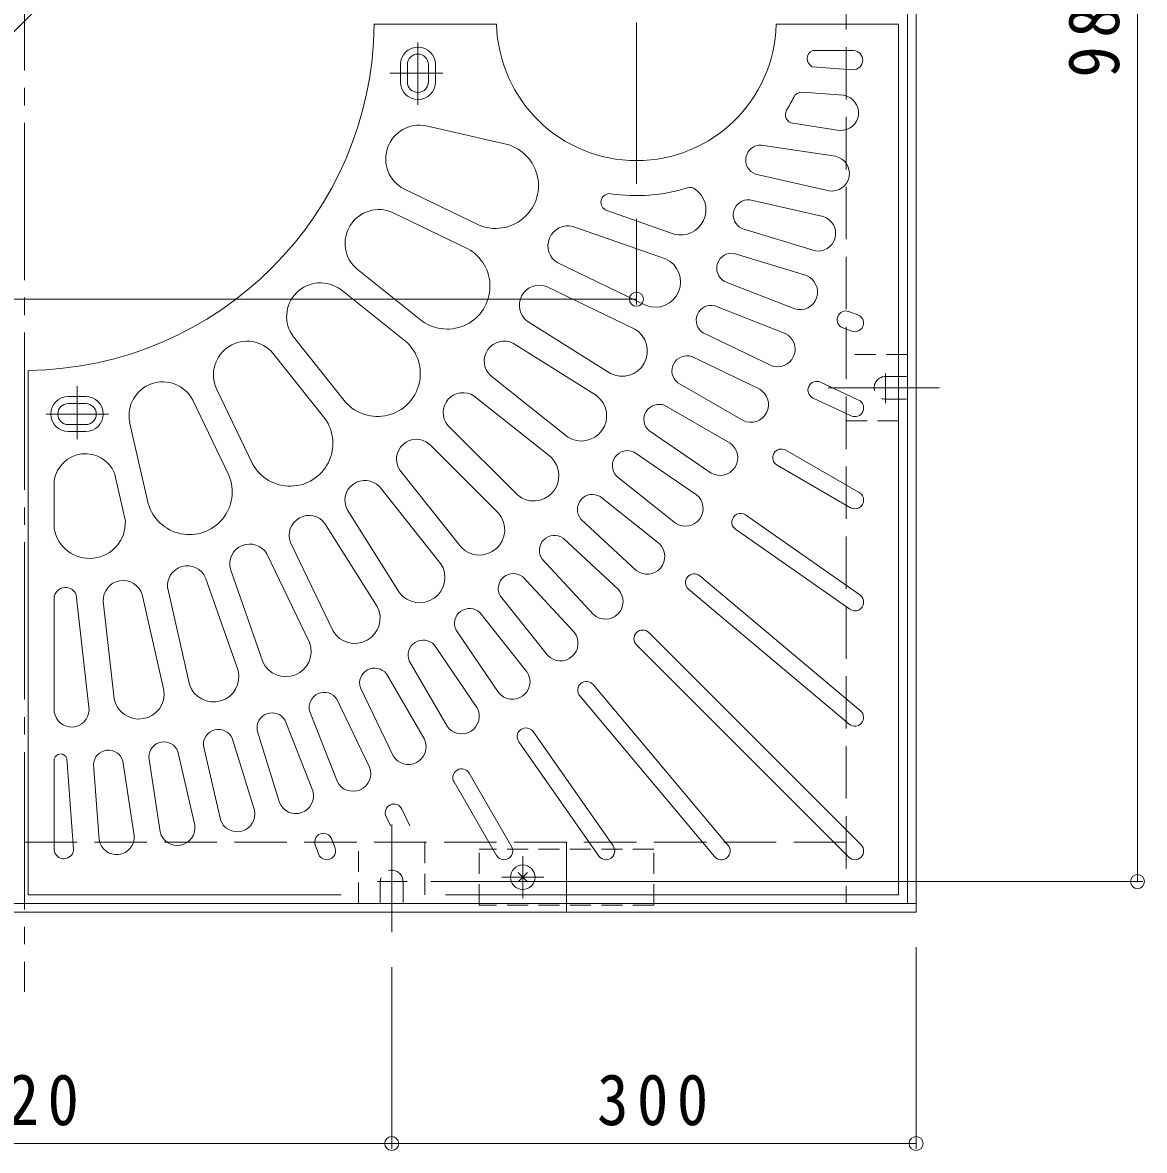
# Model space of a CAD drawing. Units: millimetres at full size, sheet at 1:10. Extents: x -1665 to 1823, y -1367 to 1080.
# Drawn here: x -1042 to -400, y -108 to 538 of the extents above; entities that cross this region are included whole.
import ezdxf

# ---------------------------------------------------------------- set-up
doc = ezdxf.new("R2010")
doc.units = ezdxf.units.MM
doc.header["$LTSCALE"] = 10
doc.header["$PDMODE"] = 32
doc.header["$PDSIZE"] = 8
for name, pattern in [('CHAIN1', [8, 5, -1, 1, -1]), ('CHAIN2', [12, 9, -1, 1, -1]), ('DASHED1', [1.8, 1.2, -0.6]), ('DASHED3', [4, 3, -1])]:
    doc.linetypes.add(name, pattern=pattern)
for name, color, linetype, lineweight in [('0-0_通り芯', 3, 'Continuous', 9), ('0-1_躯体', 2, 'Continuous', 9), ('0-4_その他', 6, 'Continuous', 9)]:
    doc.layers.add(name, color=color, linetype=linetype, lineweight=lineweight)
doc.styles.add('ＭＳ ゴシック', font='')
doc.styles.get('ＭＳ ゴシック').set_extended_font_data('MS Gothic')

msp = doc.modelspace()

# ---------------------------------------------------------------- linework, layer by layer
at = {"layer": '0-0_通り芯', "linetype": 'CHAIN1'}
for p, q in [((-690.57, 487.9), (-690.57, 629.36)), ((-815.57, 490.71), (-815.57, 526.46)), ((-801.29, 508.79), (-831.58, 508.79)), ((-690.57, 445.45), (-690.57, 487.9)), ((-1010.57, 299.52), (-1010.57, 329.81)), ((-992.48, 313.79), (-1028.23, 313.79))]:
    msp.add_line(p, q, dxfattribs=at)
at = {"layer": '0-0_通り芯'}
for p, q in [((-770.54, 536.79), (-840.58, 536.79)), ((-540.57, 536.79), (-610.59, 536.79)), ((-540.57, 38.79), (-540.57, 536.79)), ((-566.29, 521.79), (-589.64, 521.79)), ((-825.57, 503.79), (-825.57, 513.79)), ((-821.57, 503.79), (-821.57, 513.79)), ((-809.57, 503.79), (-809.57, 513.79)), ((-805.57, 503.79), (-805.57, 513.79)), ((-566.7, 510.8), (-589.98, 512.55)), ((-572.09, 496.17), (-595.73, 497.94)), ((-764.39, 468.07), (-810.9, 478.68)), ((-574.36, 476.11), (-601.09, 480.14)), ((-576.59, 461.28), (-619.28, 467.71)), ((-580.35, 441.44), (-622.44, 451.05)), ((-780.54, 421.89), (-823.54, 442.6)), ((-583.69, 426.82), (-625.78, 436.43)), ((-787.05, 408.38), (-830.04, 429.08)), ((-668.89, 416.68), (-707.49, 430.19)), ((-673.84, 402.52), (-726.9, 421.09)), ((-588.91, 407.32), (-630.17, 420.05)), ((-684.9, 375.84), (-735.54, 400.23)), ((-593.33, 392.99), (-634.59, 405.72)), ((-813.07, 366.96), (-850.38, 396.72)), ((-600, 373.94), (-640.19, 389.71)), ((-822.43, 355.24), (-859.73, 384.99)), ((-691.41, 362.32), (-742.05, 386.71)), ((-605.48, 359.97), (-645.67, 375.75)), ((-563.86, 370.61), (-569.01, 372.48)), ((-705.38, 337.04), (-752.98, 366.95)), ((-567.28, 361.21), (-572.43, 363.09)), ((-857.01, 320.65), (-886.77, 357.96)), ((-613.56, 341.48), (-652.45, 360.21)), ((-868.74, 311.29), (-898.49, 348.61)), ((-713.36, 324.34), (-760.96, 354.24)), ((-620.06, 327.96), (-658.96, 346.69)), ((-1038.57, 38.79), (-1038.57, 338.8)), ((-730.08, 300.78), (-774.03, 335.83)), ((-629.5, 310.12), (-666.89, 331.7)), ((-563.46, 321.83), (-585.3, 332.02)), ((-1005.57, 323.79), (-1015.57, 323.79)), ((-910.16, 285.28), (-930.86, 328.26)), ((-739.43, 289.05), (-783.38, 324.1)), ((-567.68, 312.77), (-589.53, 322.95)), ((-1005.57, 319.79), (-1015.57, 319.79)), ((-923.67, 278.76), (-944.38, 321.76)), ((-637, 297.12), (-674.39, 318.71)), ((-1005.57, 307.79), (-1015.57, 307.79)), ((-1005.57, 303.79), (-1015.57, 303.79)), ((-969.84, 262.61), (-980.46, 309.13)), ((-758.68, 267.51), (-798.43, 307.26)), ((-647.74, 280.03), (-683.41, 304.36)), ((-769.28, 256.91), (-809.03, 296.66)), ((-656.19, 267.64), (-691.86, 291.96)), ((-563.07, 268.88), (-605.06, 293.12)), ((-568.07, 260.22), (-610.06, 284.46)), ((-982.93, 252.55), (-989.18, 279.92)), ((-790.82, 237.66), (-825.87, 281.61)), ((-668.18, 251.4), (-701.93, 278.32)), ((-1023.57, 247.96), (-1023.57, 276.04)), ((-802.55, 228.3), (-837.6, 272.25)), ((-677.53, 239.67), (-711.28, 266.59)), ((-826.11, 211.59), (-856.02, 259.18)), ((-690.7, 224.37), (-722.35, 253.74)), ((-562.7, 210.29), (-628.12, 256.1)), ((-838.81, 203.61), (-868.72, 251.2)), ((-568.44, 202.1), (-633.86, 247.91)), ((-864.1, 189.63), (-888.49, 240.28)), ((-700.9, 213.38), (-732.55, 242.74)), ((-877.61, 183.12), (-902, 233.77)), ((-715.18, 199.11), (-744.54, 230.75)), ((-918.46, 167.11), (-937.02, 220.17)), ((-904.3, 172.07), (-922.87, 225.13)), ((-726.15, 188.92), (-755.51, 220.57)), ((-562.35, 144.05), (-654.33, 221.23)), ((-946.22, 159.12), (-958.72, 213.92)), ((-568.78, 136.39), (-660.76, 213.57)), ((-1023.57, 143.27), (-1023.57, 209.57)), ((-1003.68, 144.39), (-1011.1, 210.27)), ((-989.32, 150.94), (-995.61, 206.8)), ((-960.84, 155.78), (-973.35, 210.58)), ((-741.45, 175.76), (-768.36, 209.51)), ((-753.17, 166.4), (-780.09, 200.16)), ((-769.41, 154.41), (-793.73, 190.09)), ((-562.03, 67.33), (-683.48, 188.78)), ((-781.81, 145.97), (-806.13, 181.64)), ((-569.1, 60.26), (-690.55, 181.71)), ((-798.9, 135.22), (-820.48, 172.61)), ((-811.89, 127.72), (-833.48, 165.11)), ((-829.73, 118.29), (-848.47, 157.19)), ((-638.17, 67.01), (-715.34, 158.99)), ((-843.25, 111.78), (-861.98, 150.68)), ((-645.83, 60.58), (-723, 152.56)), ((-861.75, 103.71), (-877.52, 143.9)), ((-875.71, 98.23), (-891.49, 138.42)), ((-894.76, 91.56), (-907.49, 132.82)), ((-703.87, 66.66), (-749.68, 132.09)), ((-928.59, 81.91), (-938.2, 124)), ((-909.1, 87.14), (-921.82, 128.39)), ((-712.07, 60.93), (-757.88, 126.35)), ((-1023.57, 64.52), (-1023.57, 116.48)), ((-1012.58, 64.93), (-1016.46, 116.75)), ((-963.05, 74.82), (-969.48, 117.51)), ((-943.22, 78.58), (-952.83, 120.67)), ((-997.94, 70.32), (-1001.17, 113.37)), ((-977.88, 72.58), (-984.32, 115.28)), ((-770.66, 61.3), (-794.9, 103.28)), ((-762, 66.29), (-786.24, 108.28)), ((-820.25, 78.14), (-824.73, 87.75)), ((-831.28, 78.14), (-833.79, 83.53)), ((-872.38, 62.08), (-874.26, 67.24)), ((-862.98, 65.5), (-864.86, 70.66)), ((-859.52, 38.79), (-1038.57, 38.79)), ((-540.57, 38.79), (-799.75, 38.79))]:
    msp.add_line(p, q, dxfattribs=at)
for centre, radius, start, end in [((-1040.57, 538.79), 200, 270.57295, 359.42705), ((-690.57, 538.79), 80, 181.43251, 358.56749), ((-815.57, 513.79), 10, 0, 180), ((-815.57, 513.79), 6, 0, 180), ((-587.91, 517.1), 5, 110.15434, 245.56192), ((-566.6, 516.3), 5.5, 268.93665, 86.77235), ((-815.57, 503.79), 10, 180, 0), ((-815.57, 503.79), 6, 180, 0), ((-596.1, 492.95), 5, 85.71516, 154.1129), ((-690.57, 538.79), 100, 329.23357, 334.11272), ((-573.62, 486.18), 10.1, 265.82237, 81.29968), ((-600.35, 485.08), 5, 149.23537, 261.42909), ((-814.7, 459.76), 19.3, 78.66425, 242.74161), ((-771.09, 444.5), 24.5, 247.32121, 74.12312), ((-619.44, 459.11), 8.6, 88.95261, 249.60202), ((-578.86, 451.43), 10.1, 261.53665, 77.01396), ((-705.84, 434.91), 5, 81.63824, 250.71397), ((-690.57, 538.79), 100, 261.63696, 287.02238), ((-665.28, 430.68), 14.45, 255.55635, 54.75739), ((-659.83, 438.39), 5, 54.75635, 107.02362), ((-626.58, 427.86), 8.6, 84.66689, 245.3163), ((-837.95, 411.48), 19.3, 65.8071, 229.88446), ((-586.68, 417.17), 10.1, 257.25093, 72.72824), ((-729.78, 410.06), 11.4, 75.39075, 239.60841), ((-798.83, 386.9), 24.5, 234.46407, 61.26598), ((-679.75, 389.34), 14.45, 249.12778, 65.86914), ((-636.03, 397.24), 8.6, 80.38118, 241.03059), ((-871.36, 369.58), 19.3, 52.94995, 217.02731), ((-746.15, 376.07), 11.4, 68.96217, 233.17984), ((-597.05, 383.6), 10.1, 252.96523, 68.44254), ((-647.74, 367.4), 8.6, 76.09546, 236.74487), ((-570.72, 367.78), 5, 70.00015, 249.99919), ((-565.57, 365.91), 5, 249.99919, 70.00015), ((-698.75, 349.88), 14.45, 242.6992, 59.44057), ((-913.25, 336.17), 19.3, 40.11569, 204.19305), ((-838.69, 336.92), 24.5, 221.60692, 48.40883), ((-766.22, 344.13), 11.4, 62.5336, 226.75127), ((-609.88, 350.88), 10.1, 248.6795, 64.15681), ((-661.65, 338.52), 8.6, 71.80975, 232.45917), ((-961.53, 312.92), 19.3, 27.25839, 191.33575), ((-587.42, 327.48), 5, 64.99922, 244.99922), ((-1015.57, 313.79), 10, 90, 270), ((-1005.57, 313.79), 10, 270, 90), ((-789.74, 314.64), 11.4, 56.10503, 220.32269), ((-722.05, 312.8), 14.45, 236.27063, 53.01199), ((-625.13, 319.22), 10.1, 244.3938, 59.87111), ((-1015.57, 313.79), 6, 90, 270), ((-1005.57, 313.79), 6, 270, 90), ((-677.68, 310.76), 8.6, 67.52403, 228.17345), ((-565.57, 317.3), 5, 244.99922, 64.99922), ((-888.67, 297.05), 24.5, 208.7337, 35.53561), ((-816.41, 287.96), 11.4, 49.67761, 213.89528), ((-642.71, 288.79), 10.1, 240.10808, 55.58539), ((-1005.82, 273.06), 18, 22.39154, 170.46172), ((-695.73, 284.28), 8.6, 63.23833, 223.88774), ((-607.56, 288.79), 5, 60.00124, 239.99878), ((-749.36, 278.55), 14.45, 229.84206, 46.58342), ((-946.27, 269.32), 24.5, 195.87688, 22.67879), ((-845.9, 264.44), 11.4, 43.24863, 207.46629), ((-715.72, 259.22), 8.6, 58.95261, 219.60202), ((-662.5, 259.76), 10.1, 235.82237, 51.29968), ((-565.57, 264.55), 5, 239.99878, 59.99982), ((-1003.41, 251.69), 20.5, 190.45918, 2.40263), ((-877.85, 244.37), 11.4, 36.81949, 201.03716), ((-780.33, 247.59), 14.45, 223.41696, 40.15833), ((-630.99, 252.01), 5, 54.99892, 234.9996), ((-911.83, 228), 11.4, 30.39197, 194.60963), ((-737.52, 235.73), 8.6, 54.6669, 215.31631), ((-684.42, 232.28), 10.1, 231.53665, 47.01396), ((-947.44, 215.54), 11.4, 23.96263, 188.1803), ((-814.57, 220.28), 14.45, 216.98825, 33.72961), ((-761, 213.95), 8.6, 50.39697, 211.04639), ((-657.55, 217.4), 5, 50.0007, 229.99852), ((-1017.23, 208.12), 6.5, 19.35754, 167.08559), ((-984.22, 207.15), 11.4, 17.53444, 181.75211), ((-708.32, 206.52), 10.1, 227.25095, 42.72826), ((-565.57, 206.2), 5, 234.99985, 55.00031), ((-851.65, 196.98), 14.45, 210.55981, 27.30118), ((-786.05, 193.96), 8.6, 46.1116, 206.76102), ((-734.06, 182.64), 10.1, 222.98598, 38.46329), ((-687.01, 185.24), 5, 45, 225), ((-891.11, 177.97), 14.45, 204.13057, 20.87193), ((-812.54, 175.9), 8.6, 41.82623, 202.47565), ((-840.3, 159.87), 8.6, 37.54129, 198.1907), ((-932.45, 163.51), 14.45, 197.70253, 14.44389), ((-761.53, 160.73), 10.1, 218.70091, 34.17822), ((-975.15, 153.76), 14.45, 191.27371, 8.01508), ((-719.17, 155.77), 5, 40.00148, 219.9993), ((-869.17, 145.96), 8.6, 33.25479, 193.90421), ((-1013.67, 144.71), 10, 188.26118, 358.15729), ((-899.01, 134.25), 8.6, 28.96992, 189.61934), ((-790.56, 140.93), 10.1, 214.41435, 29.89166), ((-565.57, 140.22), 5, 230.0007, 49.99852), ((-929.64, 124.8), 8.6, 24.68375, 185.33316), ((-753.78, 129.22), 5, 35.0004, 215.00108), ((-960.89, 117.67), 8.6, 20.39754, 181.04695), ((-821, 123.36), 10.1, 210.12932, 25.60663), ((-1019.98, 115.6), 3.7, 18.18019, 166.09959), ((-992.58, 112.89), 8.6, 16.11226, 176.76167), ((-852.66, 108.11), 10.1, 205.84325, 21.32056), ((-790.57, 105.78), 5, 30.00122, 209.99876), ((-885.37, 95.27), 10.1, 201.55746, 17.03477), ((-829.26, 85.64), 5, 25.00078, 205.00078), ((-918.95, 84.91), 10.1, 197.27126, 12.74857), ((-953.21, 77.09), 10.1, 192.9865, 8.46381), ((-987.96, 71.85), 10.1, 188.70032, 4.17763), ((-869.56, 68.95), 5, 20.00081, 199.99985), ((-1018.08, 64.83), 5.5, 183.22765, 1.06335), ((-867.68, 63.79), 5, 199.99985, 20.00081), ((-766.33, 63.79), 5, 210.00018, 30.00122), ((-707.97, 63.79), 5, 214.99969, 35.00015), ((-642, 63.79), 5, 220.00148, 39.9993), ((-565.57, 63.79), 5, 224.99799, 44.99799)]:
    msp.add_arc(centre, radius, start, end, dxfattribs=at)
at = {"layer": '0-1_躯体', "linetype": 'CHAIN2'}
for p, q in [((-1040.57, 1080.42), (-1040.57, -16.76)), ((-548.07, 319.99), (-548.07, 336.94)), ((-517.16, 328.79), (-580.79, 328.79)), ((-830.57, 17.42), (-830.57, 79.02)), ((-821.76, 46.29), (-838.72, 46.29))]:
    msp.add_line(p, q, dxfattribs=at)
at = {"layer": '0-1_躯体'}
for p, q in [((-530.57, 1048.79), (-530.57, 28.79)), ((-535.57, 1043.79), (-535.57, 33.79)), ((-730.57, 28.79), (-730.57, 68.79)), ((-752.85, 51.51), (-758.28, 46.08)), ((-758.28, 51.51), (-752.85, 46.08)), ((-530.57, 33.79), (-1550.57, 33.79)), ((-530.57, 28.79), (-1550.57, 28.79))]:
    msp.add_line(p, q, dxfattribs=at)
at = {"layer": '0-1_躯体', "linetype": 'DASHED3'}
for p, q in [((-570.57, 1043.79), (-570.57, 33.79)), ((-570.57, 68.79), (-1510.57, 68.79))]:
    msp.add_line(p, q, dxfattribs=at)
at = {"layer": '0-1_躯体', "linetype": 'DASHED1'}
for p, q in [((-535.57, 347.87), (-570.57, 347.87)), ((-548.07, 335.29), (-535.57, 335.29)), ((-548.07, 322.29), (-535.57, 322.29)), ((-849.64, 33.79), (-849.64, 68.79)), ((-811.64, 68.79), (-811.64, 33.79)), ((-780.57, 32.79), (-780.57, 64.79)), ((-680.57, 64.79), (-780.57, 64.79)), ((-680.57, 32.79), (-680.57, 64.79)), ((-837.07, 46.29), (-837.07, 33.79)), ((-824.07, 46.29), (-824.07, 33.79)), ((-811.64, 33.79), (-849.64, 33.79)), ((-680.57, 32.79), (-780.57, 32.79))]:
    msp.add_line(p, q, dxfattribs=at)
at = {"layer": '0-1_躯体', "linetype": 'CHAIN1'}
for p, q in [((-755.57, 60.79), (-755.57, 36.79)), ((-743.57, 48.79), (-767.57, 48.79))]:
    msp.add_line(p, q, dxfattribs=at)
at = {"layer": '0-1_躯体', "linetype": 'DASHED1'}
msp.add_lwpolyline([(-570.57, 309.87), (-535.57, 309.87), (-535.57, 347.87)], dxfattribs=at)
at = {"layer": '0-1_躯体'}
msp.add_circle((-755.57, 48.79), 7, dxfattribs=at)
at = {"layer": '0-1_躯体', "linetype": 'DASHED1'}
for centre, start, end in [((-548.07, 328.79), 90, 270), ((-830.57, 46.29), 0, 180)]:
    msp.add_arc(centre, 6.5, start, end, dxfattribs=at)
at = {"layer": '0-4_その他', "color": 7}
for p, q in [((-403.95, 1031.29), (-403.95, 46.29)), ((-1181.99, 397.37), (-899.15, 680.22)), ((-690.57, 376.48), (-690.57, 425.45)), ((-1390.57, 379.48), (-690.57, 379.48)), ((-400.95, 46.29), (-808.22, 46.29)), ((-530.57, -106.53), (-530.57, 8.79)), ((-830.57, -106.53), (-830.57, -2.58)), ((-1250.57, -103.53), (-830.57, -103.53)), ((-830.57, -103.53), (-530.57, -103.53))]:
    msp.add_line(p, q, dxfattribs=at)
for p in [(-690.57, 379.48), (-403.95, 46.29), (-830.57, -103.53), (-530.57, -103.53)]:
    msp.add_point(p, dxfattribs=at)

# ---------------------------------------------------------------- texts
at = {"layer": '0-4_その他', "color": 2, "insert": (-413.95, 506.29), "char_height": 29.33, "attachment_point": 7, "rotation": 90, "style": 'ＭＳ ゴシック'}
msp.add_mtext('\\T1.27;\\W0.9;985', dxfattribs=at)
at = {"layer": '0-4_その他', "color": 2, "char_height": 29.33, "attachment_point": 7, "style": 'ＭＳ ゴシック'}
for s, insert in [('\\T1.27;\\W0.9;420', (-1073.07, -93.53)), ('\\T1.27;\\W0.9;300', (-713.07, -93.53))]:
    msp.add_mtext(s, dxfattribs=dict(at, insert=insert))

doc.saveas('drawing.dxf')
